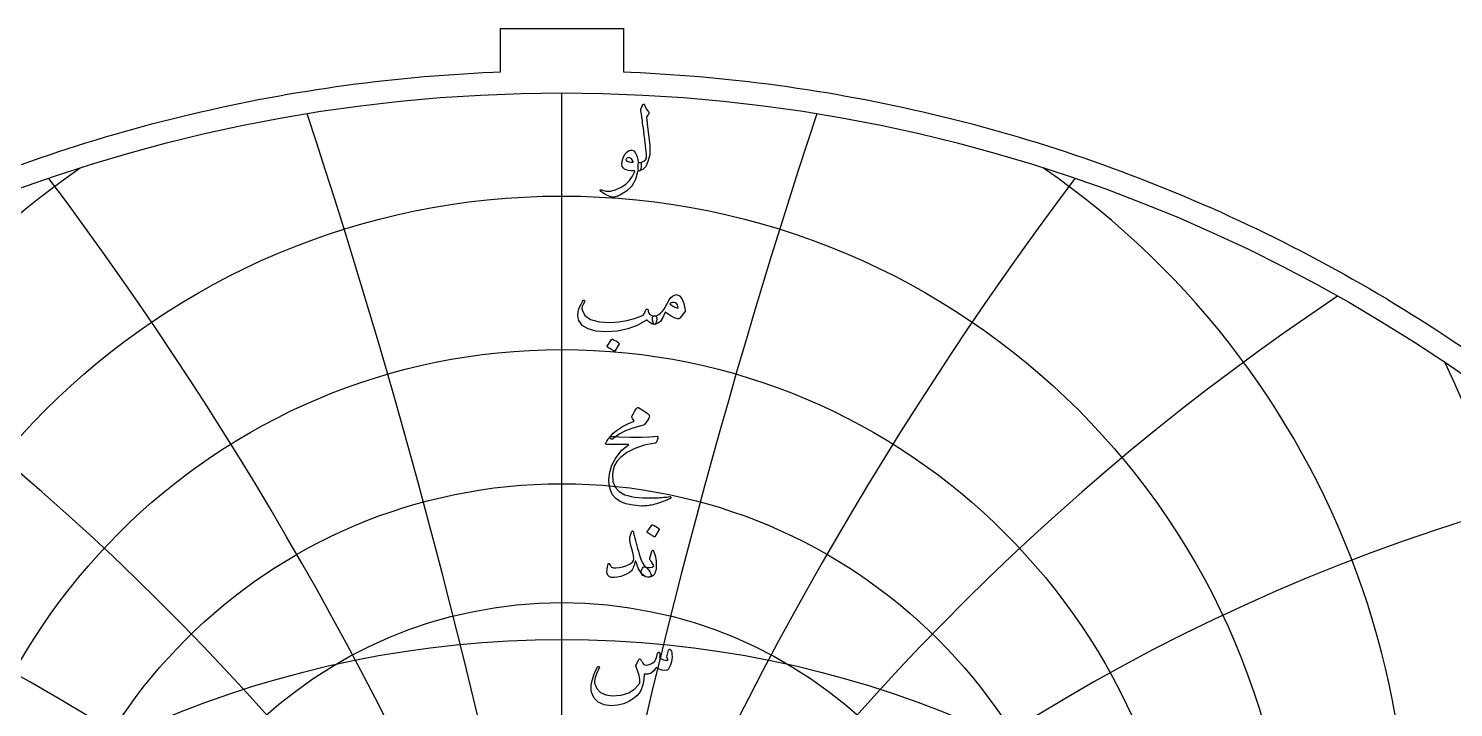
# Model space of a CAD drawing. Header units: millimetres. Extents: x -59 to 59, y -59 to 61.
# Drawn here: x -19.7 to 33, y 35.8 to 60.9 of the extents above; entities that cross this region are included whole.
import ezdxf

# ---------------------------------------------------------------- set-up
doc = ezdxf.new("R2010")
doc.units = ezdxf.units.MM
for name, color, linetype in [('CUT_OUTER', 1, 'Continuous'), ('ENGRAVE', 7, 'Continuous'), ('ENGRAVE_FINE', 8, 'Continuous'), ('TEXT', 5, 'Continuous')]:
    doc.layers.add(name, color=color, linetype=linetype)

msp = doc.modelspace()

# ---------------------------------------------------------------- linework, layer by layer
at = {"layer": 'CUT_OUTER'}
msp.add_lwpolyline([(-19.986, 55.8571), (-19.6429, 55.9787), (-19.299, 56.0982), (-18.9545, 56.2155), (-18.6092, 56.3308), (-18.2632, 56.4439), (-17.9165, 56.5549), (-17.5692, 56.6637), (-17.2211, 56.7705), (-16.8725, 56.8751), (-16.5232, 56.9775), (-16.1733, 57.0779), (-15.8227, 57.176), (-15.4716, 57.272), (-15.1199, 57.3659), (-14.7676, 57.4576), (-14.4148, 57.5471), (-14.0614, 57.6345), (-13.7075, 57.7197), (-13.3531, 57.8027), (-12.9982, 57.8835), (-12.6428, 57.9622), (-12.2869, 58.0387), (-11.9305, 58.113), (-11.5737, 58.1851), (-11.2165, 58.255), (-10.8588, 58.3227), (-10.5008, 58.3883), (-10.1423, 58.4516), (-9.7835, 58.5127), (-9.4243, 58.5717), (-9.0647, 58.6284), (-8.7048, 58.6829), (-8.3446, 58.7352), (-7.984, 58.7853), (-7.6232, 58.8332), (-7.262, 58.8788), (-6.9006, 58.9223), (-6.5389, 58.9635), (-6.177, 59.0025), (-5.8149, 59.0393), (-5.4525, 59.0739), (-5.0899, 59.1062), (-4.7272, 59.1364), (-4.3642, 59.1643), (-4.0011, 59.1899), (-3.6379, 59.2134), (-3.2745, 59.2346), (-2.9109, 59.2535), (-2.5473, 59.2703), (-2.275, 59.2812), (-2.275, 60.885), (2.275, 60.885), (2.275, 59.2812), (2.5473, 59.2703), (2.9109, 59.2535), (3.2745, 59.2346), (3.6379, 59.2134), (4.0011, 59.1899), (4.3642, 59.1643), (4.7272, 59.1364), (5.0899, 59.1062), (5.4525, 59.0739), (5.8149, 59.0393), (6.177, 59.0025), (6.5389, 58.9635), (6.9006, 58.9223), (7.262, 58.8788), (7.6232, 58.8332), (7.984, 58.7853), (8.3446, 58.7352), (8.7048, 58.6829), (9.0647, 58.6284), (9.4243, 58.5717), (9.7835, 58.5127), (10.1423, 58.4516), (10.5008, 58.3883), (10.8588, 58.3227), (11.2165, 58.255), (11.5737, 58.1851), (11.9305, 58.113), (12.2869, 58.0387), (12.6428, 57.9622), (12.9982, 57.8835), (13.3531, 57.8027), (13.7075, 57.7197), (14.0614, 57.6345), (14.4148, 57.5471), (14.7676, 57.4576), (15.1199, 57.3659), (15.4716, 57.272), (15.8227, 57.176), (16.1733, 57.0779), (16.5232, 56.9775), (16.8725, 56.8751), (17.2211, 56.7705), (17.5692, 56.6637), (17.9165, 56.5549), (18.2632, 56.4439), (18.6092, 56.3308), (18.9545, 56.2155), (19.299, 56.0982), (19.6429, 55.9787), (19.986, 55.8571), (20.3283, 55.7334), (20.6699, 55.6076), (21.0108, 55.4798), (21.3508, 55.3498), (21.69, 55.2177), (22.0284, 55.0836), (22.366, 54.9474), (22.7027, 54.8092), (23.0386, 54.6688), (23.3736, 54.5264), (23.7077, 54.382), (24.0409, 54.2355), (24.3733, 54.087), (24.7047, 53.9364), (25.0352, 53.7838), (25.3647, 53.6292), (25.6933, 53.4725), (26.0209, 53.3139), (26.3475, 53.1532), (26.6732, 52.9905), (26.9978, 52.8259), (27.3215, 52.6592), (27.6441, 52.4906), (27.9656, 52.32), (28.2861, 52.1474), (28.6056, 51.9729), (28.9239, 51.7964), (29.2412, 51.6179), (29.5574, 51.4375), (29.8724, 51.2552), (30.1863, 51.0709), (30.4991, 50.8847), (30.8108, 50.6967), (31.1213, 50.5066), (31.4306, 50.3147), (31.7387, 50.1209), (32.0457, 49.9252), (32.3514, 49.7277), (32.6559, 49.5282), (32.9592, 49.3269), (33.2612, 49.1238)], dxfattribs=at)
at = {"layer": 'ENGRAVE'}
msp.add_lwpolyline([(0, -58.5), (0, 58.5)], dxfattribs=at)
for centre, radius in [((0, 0), 58.5), ((0, 27.6786), 27.0102), ((0, 25.8456), 23.1678), ((0, 24.3767), 19.6749), ((0, 23.2031), 16.4509), ((0, 0), 38.2935)]:
    msp.add_circle(centre, radius, dxfattribs=at)
for centre, radius, start, end in [((0, 29.9726), 31.3098, 124.67142, 55.32858), ((0, 32.8665), 36.2168, 154.35329, 25.64671), ((0, 36.5657), 41.9475, 173.9072, 6.0928)]:
    msp.add_arc(centre, radius, start, end, dxfattribs=at)
at = {"layer": 'ENGRAVE_FINE'}
for centre, radius, start, end in [((-261.9581, -25.8293), 265.9992, 3.064361, 18.309788), ((-261.9581, -25.8293), 265.9992, 3.064361, 18.309788), ((261.9581, -25.8293), 265.9992, 161.690212, 176.935639), ((261.9581, -25.8293), 265.9992, 161.690212, 176.935639), ((-126.9068, -25.8293), 135.0514, 6.171493, 36.94293), ((-126.9068, -25.8293), 135.0514, 6.171493, 36.94293), ((126.9068, -25.8293), 135.0514, 143.05707, 173.828507), ((126.9068, -25.8293), 135.0514, 143.05707, 173.828507), ((-80.0039, -25.8293), 92.3806, 9.366458, 56.253005), ((-80.0039, -25.8293), 92.3806, 9.366458, 56.253005), ((80.0039, -25.8293), 92.3806, 123.746995, 170.633542), ((80.0039, -25.8293), 92.3806, 123.746995, 170.633542), ((-55.0474, -25.8293), 71.8593, 12.699146, 76.647274), ((-55.0474, -25.8293), 71.8593, 12.699146, 76.647274), ((55.0474, -25.8293), 71.8593, 103.352726, 167.300854), ((55.0474, -25.8293), 71.8593, 103.352726, 167.300854)]:
    msp.add_arc(centre, radius, start, end, dxfattribs=at)
at = {"layer": 'TEXT'}
for points in [[(2.9234, 57.9016), (2.9468, 57.9581), (2.9649, 58.0028), (2.9779, 58.0359), (2.9857, 58.0573), (2.9918, 58.071), (2.9995, 58.0807), (3.0091, 58.0865), (3.0203, 58.0885), (3.0331, 58.0863), (3.0437, 58.0798), (3.0521, 58.069), (3.0584, 58.0539), (3.0871, 57.9797), (3.1215, 57.9129), (3.1615, 57.8534), (3.2071, 57.8013), (3.2199, 57.7847), (3.2236, 57.7659), (3.2181, 57.7449), (3.2037, 57.7217), (3.1275, 57.6145), (3.1327, 57.5665), (3.1379, 57.5194), (3.1431, 57.4731), (3.1483, 57.4277), (3.1535, 57.3831), (3.1587, 57.3394), (3.1639, 57.2966), (3.1691, 57.2547), (3.2169, 56.8663), (3.246, 56.5627), (3.2566, 56.3439), (3.2486, 56.2099), (3.1833, 55.9666), (3.0981, 55.7869), (2.9931, 55.6708), (2.8681, 55.6183), (2.8646, 55.6183), (2.8612, 55.6183), (2.8577, 55.6183), (2.8542, 55.6183), (2.8337, 55.6377), (2.8205, 55.6823), (2.8147, 55.7519), (2.8162, 55.8466), (2.8194, 55.8816), (2.8292, 55.9071), (2.8454, 55.9231), (2.8681, 55.9296), (2.9559, 55.9471), (3.0289, 55.9789), (3.0873, 56.025), (3.131, 56.0853), (3.1281, 56.1578), (3.1228, 56.2401), (3.1151, 56.3325), (3.1051, 56.4347), (3.0928, 56.5465), (3.0787, 56.6674), (3.0626, 56.7974), (3.0445, 56.9364), (3.0279, 57.0731), (3.0125, 57.1959), (2.9985, 57.3049), (2.9857, 57.4), (2.9747, 57.4813), (2.9658, 57.5488), (2.9591, 57.6024), (2.9546, 57.6422), (2.92, 57.8394), (2.9189, 57.8588), (2.9191, 57.8757), (2.9206, 57.89), (2.9234, 57.9016)], [(2.7989, 55.5802), (2.7178, 55.2954), (2.5818, 55.0569), (2.3909, 54.8647), (2.145, 54.7187), (2.1106, 54.7039), (2.0767, 54.6906), (2.0432, 54.6788), (2.0101, 54.6686), (1.9776, 54.66), (1.9461, 54.6534), (1.9154, 54.6488), (1.8855, 54.6461), (1.8111, 54.6567), (1.7125, 54.6954), (1.5897, 54.7622), (1.4427, 54.8571), (1.4269, 54.8708), (1.4176, 54.8839), (1.4148, 54.8967), (1.4185, 54.909), (1.4267, 54.9185), (1.4375, 54.9229), (1.4509, 54.922), (1.4669, 54.9159), (1.6198, 54.8664), (1.7912, 54.8666), (1.9813, 54.9166), (2.19, 55.0163), (2.3604, 55.132), (2.5013, 55.268), (2.6129, 55.4243), (2.6951, 55.601), (2.6944, 55.6072), (2.6925, 55.6122), (2.6893, 55.6159), (2.6847, 55.6183), (2.5656, 55.6252), (2.4642, 55.639), (2.3805, 55.6598), (2.3145, 55.6875), (2.2635, 55.7303), (2.2315, 55.7895), (2.2185, 55.8652), (2.2246, 55.9573), (2.2265, 55.9695), (2.2289, 55.982), (2.2317, 55.9946), (2.235, 56.0075), (2.2386, 56.0208), (2.2427, 56.0347), (2.2473, 56.0493), (2.2522, 56.0646), (2.2929, 56.1634), (2.3422, 56.2453), (2.4002, 56.3104), (2.4667, 56.3586), (2.5349, 56.385), (2.5974, 56.3846), (2.6542, 56.3573), (2.7055, 56.3033), (2.7502, 56.228), (2.7842, 56.1407), (2.8073, 56.0412), (2.8196, 55.9296), (2.8264, 55.9297), (2.833, 55.9301), (2.8394, 55.9306), (2.8456, 55.9314), (2.8517, 55.9321), (2.8581, 55.9327), (2.8647, 55.933), (2.8715, 55.9331), (2.8949, 55.9281), (2.913, 55.9132), (2.926, 55.8883), (2.9338, 55.8535), (2.937, 55.8152), (2.9364, 55.7765), (2.9319, 55.7374), (2.9234, 55.6978), (2.9124, 55.663), (2.9001, 55.6382), (2.8865, 55.6232), (2.8715, 55.6183), (2.8058, 55.6183), (2.8054, 55.612), (2.8041, 55.6036), (2.8019, 55.593), (2.7989, 55.5802)], [(2.6328, 55.9677), (2.5965, 56.031), (2.5567, 56.0758), (2.5135, 56.102), (2.4667, 56.1095), (2.4389, 56.1022), (2.414, 56.0905), (2.3922, 56.0745), (2.3733, 56.0542), (2.3673, 56.0434), (2.3664, 56.0317), (2.3707, 56.0191), (2.3803, 56.0057), (2.4159, 55.9744), (2.4676, 55.953), (2.5353, 55.9415), (2.619, 55.94), (2.6276, 55.9417), (2.6328, 55.9469), (2.6345, 55.9556), (2.6328, 55.9677)], [(0.7888, 50.8217), (0.8011, 50.8351), (0.8139, 50.8407), (0.8271, 50.8385), (0.8407, 50.8286), (0.8511, 50.8156), (0.8545, 50.8009), (0.8511, 50.7845), (0.8407, 50.7663), (0.7879, 50.6846), (0.7542, 50.6089), (0.7395, 50.5393), (0.7438, 50.4757), (0.8522, 50.2668), (1.063, 50.1211), (1.3763, 50.0385), (1.7921, 50.019), (2.1007, 50.0417), (2.3967, 50.0891), (2.6802, 50.1611), (2.9511, 50.2578), (2.9989, 50.2861), (3.0385, 50.3295), (3.0698, 50.3881), (3.093, 50.4619), (3.1007, 50.4828), (3.1137, 50.4973), (3.1319, 50.5053), (3.1552, 50.5068), (3.1719, 50.4997), (3.1838, 50.4852), (3.1909, 50.4634), (3.1933, 50.4342), (3.2095, 50.362), (3.2547, 50.3079), (3.3289, 50.272), (3.432, 50.2543), (3.4692, 50.2461), (3.4943, 50.2249), (3.5072, 50.1907), (3.5081, 50.1436), (3.4956, 50.0558), (3.4787, 49.9931), (3.4575, 49.9555), (3.432, 49.9429), (3.3561, 49.9529), (3.2841, 49.9827), (3.216, 50.0324), (3.1518, 50.1021), (3.1464, 50.1049), (3.1371, 50.1029), (3.1239, 50.0962), (3.1068, 50.0848), (2.7842, 49.9031), (2.4322, 49.7734), (2.0507, 49.6956), (1.6399, 49.6696), (1.2602, 49.6956), (0.9652, 49.7734), (0.7551, 49.9031), (0.6297, 50.0848), (0.6011, 50.1862), (0.5916, 50.2898), (0.6011, 50.3955), (0.6297, 50.5034), (0.6682, 50.6037), (0.7075, 50.6902), (0.7477, 50.7629), (0.7888, 50.8217)], [(4.2346, 51.0431), (4.343, 51.0046), (4.4327, 50.8961), (4.5039, 50.7175), (4.5564, 50.4688), (4.5583, 50.4508), (4.5573, 50.4351), (4.5532, 50.4214), (4.546, 50.41), (4.3557, 50.1713), (4.3425, 50.1568), (4.3272, 50.1479), (4.3097, 50.1447), (4.29, 50.147), (4.1607, 50.1912), (4.0392, 50.2474), (3.9254, 50.3157), (3.8195, 50.3961), (3.7341, 50.1979), (3.6404, 50.0562), (3.5386, 49.9712), (3.4285, 49.9429), (3.4162, 49.9475), (3.4035, 49.9611), (3.3903, 49.9838), (3.3766, 50.0156), (3.3557, 50.0943), (3.3481, 50.1574), (3.3539, 50.205), (3.3732, 50.237), (3.3844, 50.2446), (3.3974, 50.25), (3.4121, 50.2532), (3.4285, 50.2543), (3.5072, 50.2677), (3.5842, 50.3045), (3.6595, 50.3646), (3.733, 50.448), (3.7652, 50.4965), (3.8134, 50.576), (3.8776, 50.6868), (3.9579, 50.8286), (4.0206, 50.9224), (4.0876, 50.9895), (4.159, 51.0297), (4.2346, 51.0431)], [(3.9855, 50.704), (4.0504, 50.65), (4.1239, 50.6054), (4.2061, 50.5704), (4.2969, 50.5449), (4.2919, 50.613), (4.2736, 50.6686), (4.2418, 50.7116), (4.1966, 50.7421), (4.1445, 50.7579), (4.0919, 50.7568), (4.039, 50.7389), (3.9855, 50.704)], [(1.8371, 49.3859), (1.8414, 49.3902), (1.8475, 49.3928), (1.8553, 49.3937), (1.8648, 49.3928), (1.932, 49.3656), (1.9954, 49.3323), (2.0548, 49.2929), (2.1104, 49.2475), (2.1158, 49.2406), (2.1182, 49.2337), (2.1175, 49.2268), (2.1139, 49.2198), (1.9513, 48.9569), (1.9452, 48.9506), (1.9374, 48.9491), (1.9279, 48.9524), (1.9167, 48.9604), (1.9069, 48.9673), (1.8916, 48.9777), (1.8706, 48.9915), (1.844, 49.0088), (1.8114, 49.0296), (1.7722, 49.0538), (1.7266, 49.0815), (1.6745, 49.1126), (1.6676, 49.1178), (1.6641, 49.123), (1.6641, 49.1282), (1.6676, 49.1334)], [(2.92, 46.1885), (2.6177, 46.1096), (2.3509, 46.0078), (2.1195, 45.883), (1.9236, 45.7353), (1.8935, 45.7126), (1.8656, 45.6999), (1.8399, 45.697), (1.8163, 45.7042), (1.7889, 45.7368), (1.793, 45.7829), (1.8287, 45.8424), (1.8959, 45.9152), (2.0548, 46.0471), (2.2375, 46.166), (2.444, 46.272), (2.6743, 46.365), (2.6086, 46.4619), (2.5963, 46.4861), (2.5904, 46.5103), (2.5911, 46.5345), (2.5982, 46.5587), (2.6447, 46.6511), (2.6873, 46.7274), (2.726, 46.7877), (2.7608, 46.832), (2.7831, 46.853), (2.8049, 46.864), (2.8263, 46.8651), (2.8473, 46.8563), (2.9691, 46.7875), (3.0713, 46.7231), (3.1541, 46.6629), (3.2175, 46.6072), (3.2298, 46.5892), (3.2357, 46.5665), (3.235, 46.539), (3.2279, 46.5068), (3.2056, 46.4564), (3.1699, 46.3953), (3.1208, 46.3232), (3.0584, 46.2404), (3.0419, 46.2281), (3.0134, 46.2153), (2.9727, 46.2022), (2.92, 46.1885)], [(2.1035, 45.7872), (2.5474, 45.7716), (2.9312, 45.7699), (3.2549, 45.782), (3.5185, 45.808), (3.5266, 45.8089), (3.5336, 45.8084), (3.5396, 45.8064), (3.5444, 45.8028), (3.548, 45.7979), (3.5501, 45.792), (3.5506, 45.7849), (3.5496, 45.7768), (3.5428, 45.7453), (3.5362, 45.7163), (3.5298, 45.6899), (3.5237, 45.6661), (3.5177, 45.6449), (3.512, 45.6263), (3.5065, 45.6103), (3.5012, 45.5969), (3.4899, 45.5755), (3.477, 45.5597), (3.4623, 45.5496), (3.4458, 45.545), (3.0462, 45.4726), (2.6985, 45.3591), (2.4027, 45.2045), (2.1588, 45.0088), (2.0356, 44.868), (1.9461, 44.719), (1.8903, 44.5618), (1.8682, 44.3964), (1.8894, 44.1367), (1.9737, 43.925), (2.1212, 43.7614), (2.3318, 43.6457), (2.441, 43.6106), (2.561, 43.5817), (2.6918, 43.5588), (2.8335, 43.5419), (2.9857, 43.5309), (3.1483, 43.5255), (3.3213, 43.5257), (3.5047, 43.5315), (3.5698, 43.5352), (3.634, 43.5393), (3.697, 43.5438), (3.7589, 43.5488), (3.8194, 43.5542), (3.8779, 43.56), (3.9344, 43.5663), (3.989, 43.573), (4.0057, 43.5739), (4.0176, 43.5696), (4.0247, 43.56), (4.0271, 43.5453), (4.0258, 43.5283), (4.0219, 43.5151), (4.0154, 43.5058), (4.0063, 43.5004), (3.9086, 43.4591), (3.816, 43.4217), (3.7287, 43.3881), (3.6465, 43.3585), (3.5697, 43.3326), (3.4986, 43.3101), (3.4331, 43.2911), (3.3732, 43.2755), (3.3169, 43.264), (3.262, 43.2539), (3.2087, 43.245), (3.157, 43.2374), (3.1065, 43.2316), (3.0571, 43.2279), (3.0087, 43.2264), (2.9615, 43.2271), (2.6389, 43.2521), (2.3699, 43.3066), (2.1545, 43.3905), (1.9928, 43.5038), (1.8741, 43.6455), (1.7912, 43.8109), (1.7443, 44.0001), (1.7333, 44.2131), (1.7672, 44.4773), (1.8483, 44.7337), (1.9766, 44.9824), (2.1519, 45.2233), (2.2205, 45.2962), (2.2981, 45.366), (2.3848, 45.4328), (2.4806, 45.4966), (1.6433, 45.5035), (1.6232, 45.5122), (1.6148, 45.5277), (1.618, 45.5502), (1.633, 45.5796), (1.6611, 45.6224), (1.6866, 45.6609), (1.7095, 45.6951), (1.7298, 45.7249), (1.7476, 45.7502), (1.7627, 45.7708), (1.7752, 45.7866), (1.7852, 45.7976), (1.8077, 45.7995), (1.8682, 45.7985), (1.9668, 45.7944), (2.1035, 45.7872)], [(2.6518, 42.2234), (2.6717, 42.1327), (2.6934, 42.0405), (2.7167, 41.9468), (2.7418, 41.8515), (2.7686, 41.7543), (2.7971, 41.6548), (2.8274, 41.5528), (2.8594, 41.4485), (2.9241, 41.2608), (2.9831, 41.1198), (3.0365, 41.0255), (3.0843, 40.978), (3.126, 40.9496), (3.1682, 40.9096), (3.2108, 40.858), (3.2538, 40.7946), (3.2945, 40.7161), (3.3057, 40.6571), (3.2876, 40.6175), (3.24, 40.5974), (3.0862, 40.613), (2.9502, 40.715), (2.832, 40.9036), (2.7314, 41.1786), (2.7293, 41.1832), (2.7262, 41.1864), (2.7223, 41.1884), (2.7176, 41.189), (2.7141, 41.1884), (2.7107, 41.1864), (2.7072, 41.1832), (2.7037, 41.1786), (2.694, 41.1341), (2.6821, 41.0869), (2.6681, 41.0372), (2.6518, 40.9849), (2.6341, 40.9354), (2.6155, 40.8941), (2.5961, 40.861), (2.5757, 40.8361), (2.5026, 40.7723), (2.4114, 40.7159), (2.302, 40.6668), (2.1744, 40.6251), (2.0447, 40.5942), (1.9322, 40.581), (1.8371, 40.5855), (1.7592, 40.6078), (1.6926, 40.6636), (1.6624, 40.7617), (1.6684, 40.9023), (1.7108, 41.0852), (1.7149, 41.0913), (1.7203, 41.0956), (1.727, 41.0982), (1.735, 41.0991), (1.7445, 41.098), (1.7523, 41.0947), (1.7584, 41.0893), (1.7627, 41.0818), (1.7791, 41.0435), (1.7973, 41.0117), (1.8172, 40.9864), (1.8388, 40.9676), (1.9063, 40.9425), (1.998, 40.9364), (2.1139, 40.9494), (2.254, 40.9814), (2.4034, 41.0294), (2.5195, 41.0835), (2.6023, 41.1436), (2.6518, 41.2098), (2.6601, 41.2768), (2.6467, 41.3914), (2.6116, 41.5536), (2.555, 41.7633), (2.5277, 41.8738), (2.5117, 41.9631), (2.507, 42.0312), (2.5135, 42.0781), (2.5792, 42.265), (2.5863, 42.2846), (2.5939, 42.2987), (2.6019, 42.3071), (2.6103, 42.3099), (2.6207, 42.3045), (2.6311, 42.2883), (2.6415, 42.2613), (2.6518, 42.2234)], [(3.3196, 42.521), (3.3239, 42.5253), (3.3299, 42.5279), (3.3377, 42.5288), (3.3472, 42.5279), (3.4145, 42.5007), (3.4778, 42.4674), (3.5373, 42.428), (3.5929, 42.3826), (3.5983, 42.3757), (3.6007, 42.3688), (3.6, 42.3618), (3.5963, 42.3549), (3.4337, 42.092), (3.4277, 42.0857), (3.4199, 42.0842), (3.4104, 42.0874), (3.3991, 42.0954), (3.3894, 42.1024), (3.3741, 42.1127), (3.3531, 42.1266), (3.3265, 42.1439), (3.2938, 42.1646), (3.2547, 42.1889), (3.2091, 42.2165), (3.157, 42.2477), (3.15, 42.2529), (3.1466, 42.258), (3.1466, 42.2632), (3.15, 42.2684)], [(3.3507, 41.106), (3.3304, 41.1399), (3.3109, 41.1691), (3.2923, 41.1935), (3.2746, 41.2132), (3.2618, 41.2301), (3.2547, 41.2495), (3.2532, 41.2716), (3.2573, 41.2963), (3.3299, 41.5592), (3.3401, 41.5821), (3.3533, 41.5886), (3.3695, 41.5786), (3.3888, 41.5523), (3.4177, 41.4963), (3.4424, 41.4286), (3.4627, 41.3492), (3.4787, 41.2582), (3.488, 41.1708), (3.4917, 41.0852), (3.4897, 41.0013), (3.4822, 40.9191), (3.4698, 40.8476), (3.4536, 40.7851), (3.4335, 40.7317), (3.4095, 40.6874), (3.3799, 40.6545), (3.3395, 40.6285), (3.2882, 40.6095), (3.2261, 40.5974), (3.1626, 40.595), (3.1033, 40.6052), (3.0484, 40.6279), (2.9978, 40.6631), (2.9587, 40.7079), (2.9381, 40.7591), (2.9362, 40.8169), (2.9528, 40.8811), (2.9794, 40.9336), (3.0108, 40.9667), (3.0469, 40.9803), (3.0878, 40.9745), (3.182, 40.9518), (3.2642, 40.9494), (3.3343, 40.9674), (3.3922, 41.0056), (3.3935, 41.0158), (3.387, 41.0359), (3.3728, 41.066), (3.3507, 41.106)], [(3.9475, 37.8946), (3.9535, 37.9097), (3.9613, 37.9206), (3.9708, 37.927), (3.9821, 37.9292), (3.9966, 37.9275), (4.0089, 37.9223), (4.0191, 37.9136), (4.0271, 37.9015), (4.0467, 37.8583), (4.0608, 37.8047), (4.0692, 37.7407), (4.072, 37.6663), (4.0645, 37.5448), (4.0418, 37.4293), (4.0039, 37.3199), (3.951, 37.2165), (3.9328, 37.1916), (3.9129, 37.1724), (3.8913, 37.1588), (3.8679, 37.1508), (3.7834, 37.1454), (3.6923, 37.1603), (3.5948, 37.1955), (3.4908, 37.2511), (3.4032, 37.1311), (3.2997, 37.0513), (3.1801, 37.0117), (3.0445, 37.0124), (3.0401, 36.9394), (3.0337, 36.8692), (3.0254, 36.8019), (3.0151, 36.7373), (3.0029, 36.6752), (2.9887, 36.615), (2.9726, 36.5567), (2.9546, 36.5004), (2.9126, 36.3987), (2.856, 36.3049), (2.7846, 36.2188), (2.6985, 36.1406), (2.4972, 36.0065), (2.2843, 35.9122), (2.0596, 35.8577), (1.8232, 35.843), (1.5571, 35.8791), (1.3467, 35.9736), (1.1921, 36.1265), (1.0933, 36.3378), (1.0799, 36.4139), (1.0777, 36.5038), (1.0868, 36.6076), (1.1071, 36.7252), (1.1397, 36.8541), (1.1858, 36.9882), (1.2453, 37.1274), (1.3181, 37.2719), (1.324, 37.281), (1.3311, 37.2874), (1.3395, 37.2913), (1.3493, 37.2926), (1.359, 37.2918), (1.3674, 37.2892), (1.3746, 37.2848), (1.3804, 37.2788), (1.3843, 37.2699), (1.3856, 37.2606), (1.3843, 37.2509), (1.3804, 37.2407), (1.2879, 37.0485), (1.2282, 36.8904), (1.2014, 36.7665), (1.2074, 36.6768), (1.2948, 36.479), (1.4323, 36.3352), (1.62, 36.2454), (1.8578, 36.2097), (2.1904, 36.2309), (2.4719, 36.3153), (2.7024, 36.4627), (2.8819, 36.6733), (2.8813, 36.8122), (2.8586, 36.9588), (2.8138, 37.1132), (2.747, 37.2753), (2.7386, 37.2918), (2.734, 37.3065), (2.7334, 37.3194), (2.7366, 37.3307), (2.7552, 37.3693), (2.7729, 37.4055), (2.7898, 37.4393), (2.8058, 37.4708), (2.8209, 37.4995), (2.8352, 37.5249), (2.8486, 37.547), (2.8612, 37.5659), (2.8683, 37.5739), (2.8759, 37.5772), (2.8839, 37.5757), (2.8923, 37.5694), (2.8966, 37.5646), (2.9027, 37.5573), (2.9105, 37.5473), (2.92, 37.5348), (2.9308, 37.5197), (2.9425, 37.5019), (2.955, 37.4816), (2.9684, 37.4587), (2.9956, 37.4146), (3.0186, 37.3826), (3.0372, 37.3627), (3.0514, 37.3549), (3.1414, 37.3473), (3.2313, 37.3627), (3.3213, 37.401), (3.4112, 37.4622), (3.4439, 37.5028), (3.4761, 37.5694), (3.5079, 37.6619), (3.5393, 37.7804), (3.5423, 37.7917), (3.5479, 37.8012), (3.5561, 37.809), (3.5669, 37.815), (3.5771, 37.8189), (3.5868, 37.8202), (3.5961, 37.8189), (3.605, 37.815), (3.6182, 37.7934), (3.6231, 37.7528), (3.6199, 37.6931), (3.6084, 37.6144), (3.6783, 37.5716), (3.7529, 37.5435), (3.8322, 37.53), (3.9164, 37.5313), (3.9153, 37.5566), (3.912, 37.5772), (3.9066, 37.593), (3.8991, 37.604), (3.8904, 37.6144), (3.8852, 37.6248), (3.8835, 37.6351), (3.8852, 37.6455)]]:
    msp.add_lwpolyline(points, close=True, dxfattribs=at)

doc.saveas('drawing.dxf')
